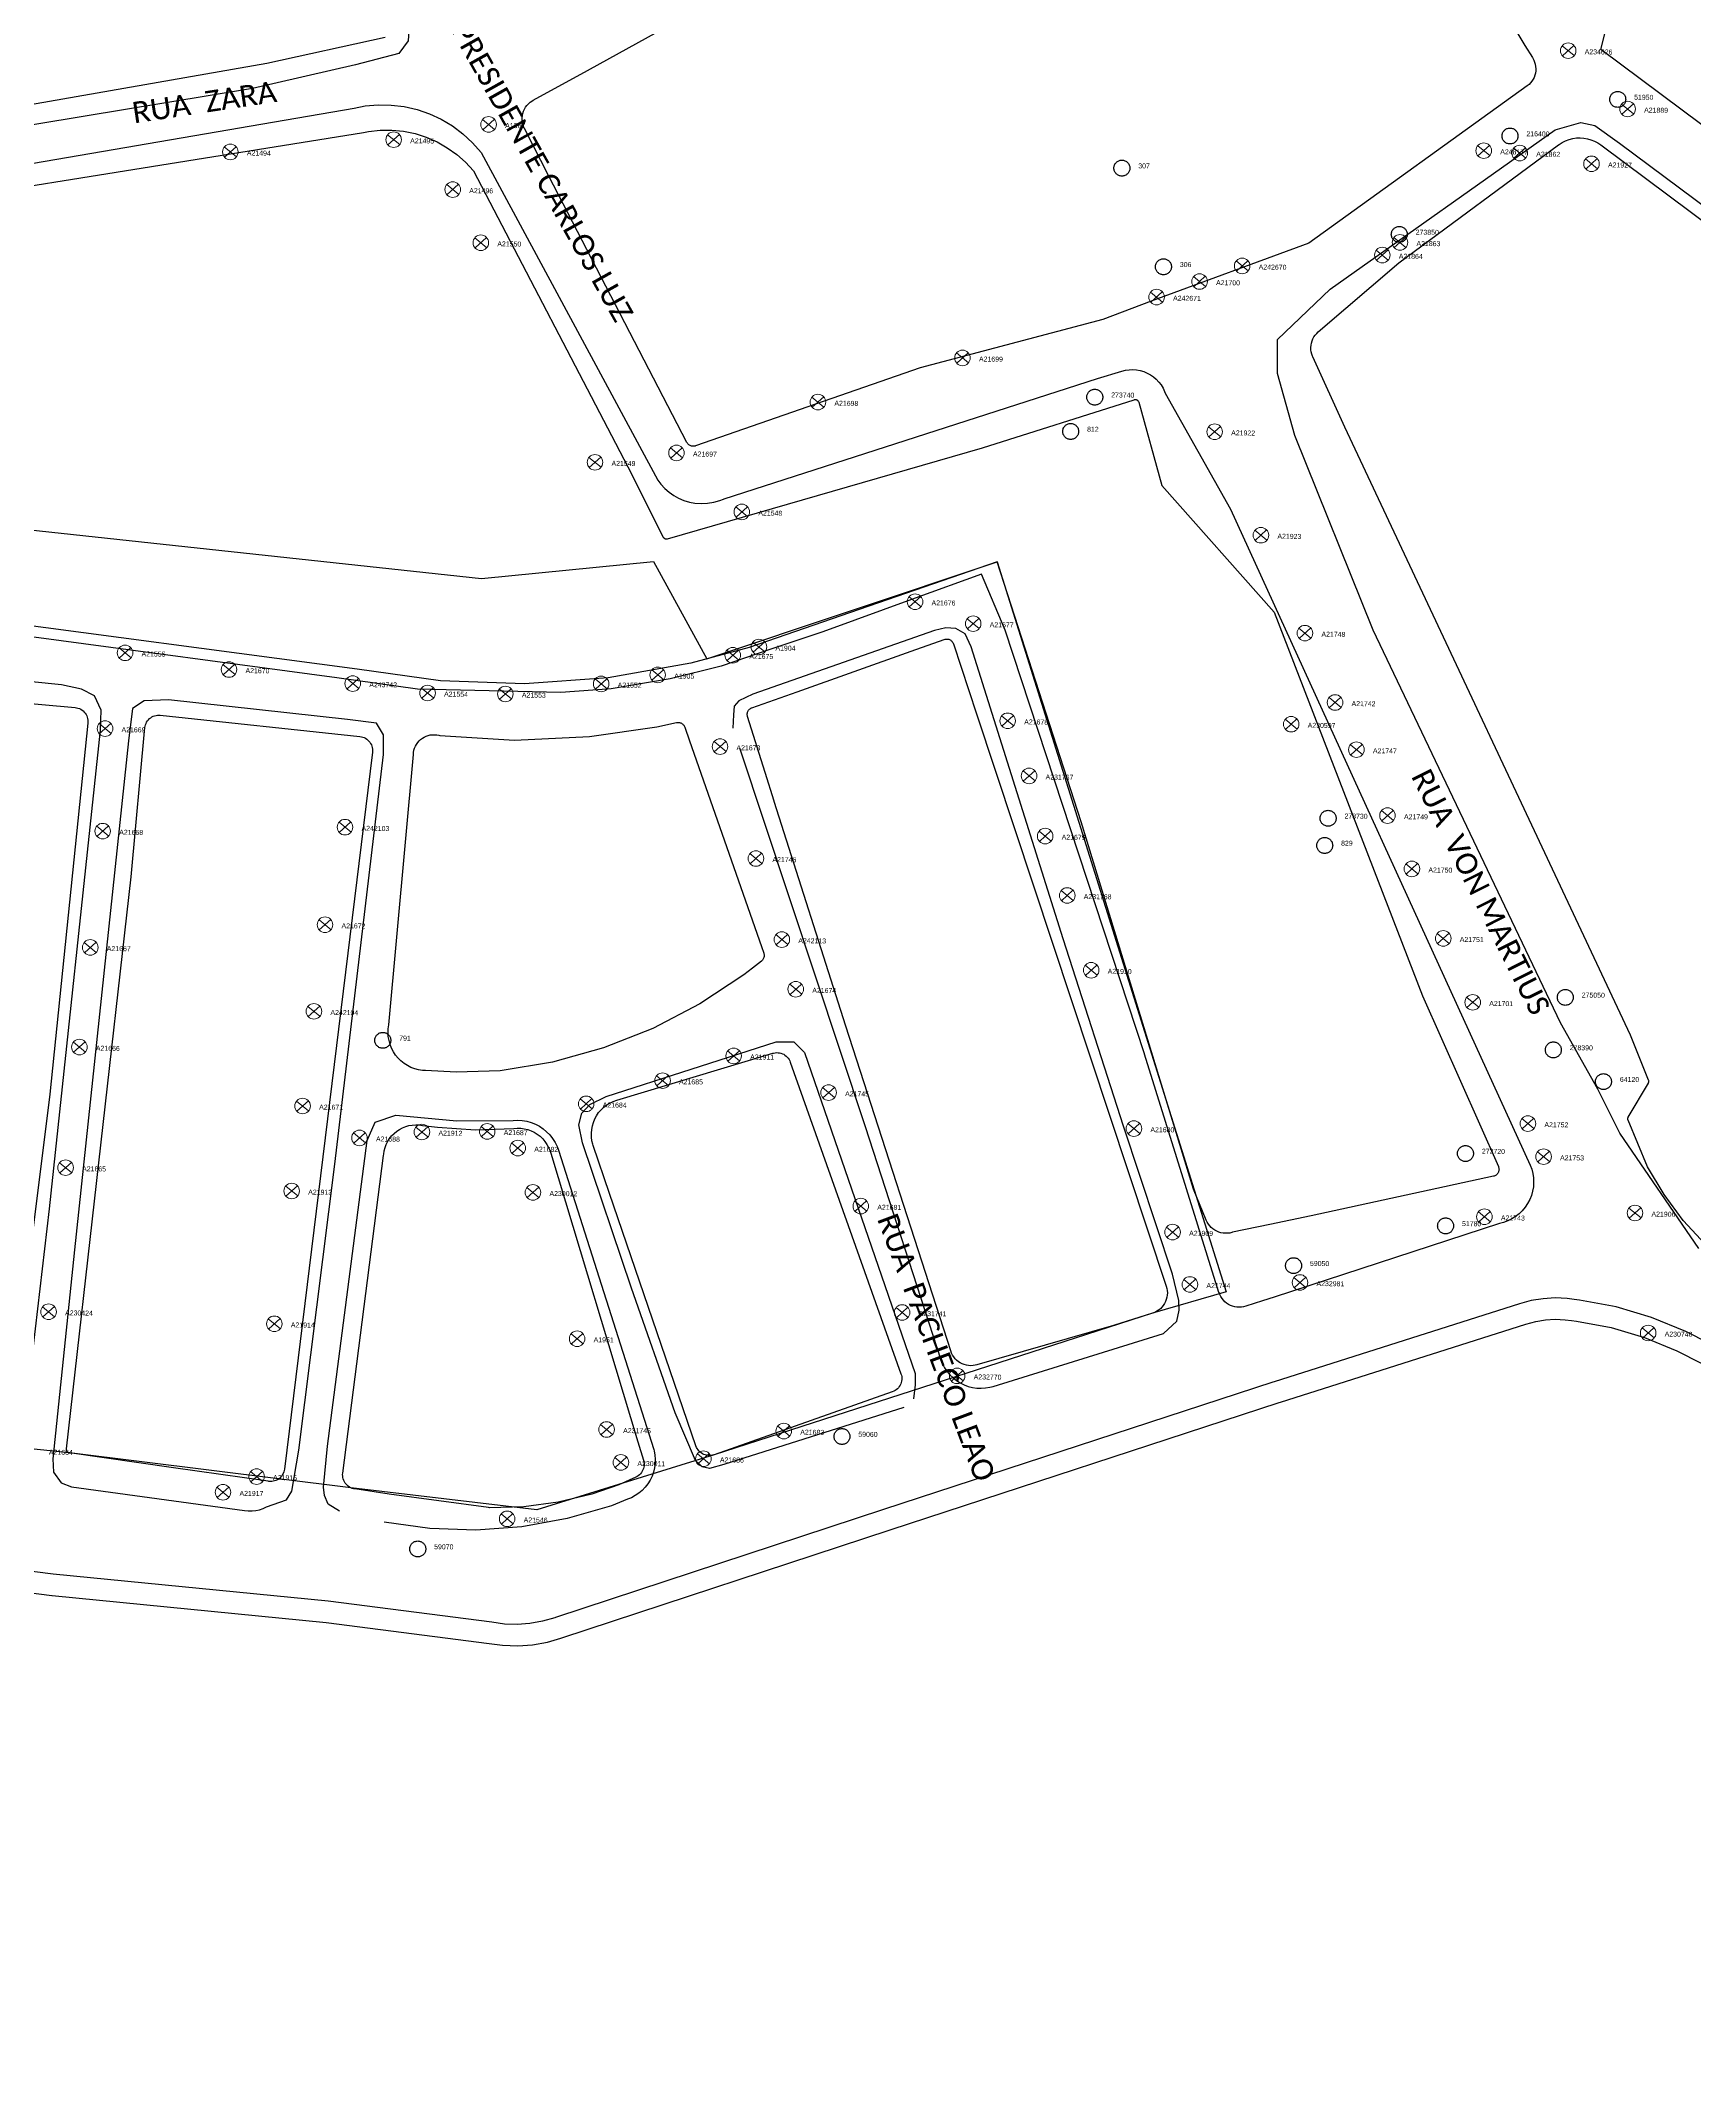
# Model space of a CAD drawing. Header units: millimetres. Extents: x 676447 to 689606, y 7455628 to 7463967.
# Drawn here: x 682080.2 to 682313.5, y 7459148.1 to 7459433.4 of the extents above; entities that cross this region are included whole.
import ezdxf

# ---------------------------------------------------------------- set-up
doc = ezdxf.new("R2010")
doc.units = ezdxf.units.MM
doc.header["$LTSCALE"] = 0.1
doc.header["$MEASUREMENT"] = 0
doc.linetypes.add('PHANTOM2', pattern=[1.25, 0.625, -0.125, 0.125, -0.125, 0.125, -0.125])
doc.layers.add('10.4-Postes', color=1, linetype='Continuous', lineweight=0)
for name, color, linetype in [('Caixas Subterrâneas', 5, 'Continuous'), ('LEGENDAS_INFRAESTRUTURAS', 7, 'Continuous'), ('MUB_AGLOMERADO', 7, 'Continuous'), ('MUB_MEIOFIO', 7, 'Continuous'), ('MUB_QUADRAS', 7, 'Continuous'), ('MUB_SEGMENTO', 7, 'Continuous'), ('NOS_DE_INFRAESTRUTURA', 7, 'Continuous')]:
    doc.layers.add(name, color=color, linetype=linetype)
doc.styles.add('Legend', font='calibri.ttf')
doc.styles.get("Standard").update_dxf_attribs({"font": 'arial.ttf'})

# ---------------------------------------------------------------- blocks, each defined once
blk = doc.blocks.new('MHMZ')
at = {"linetype": 'PHANTOM2'}
blk.add_circle((0, 0), 0.0000101, dxfattribs=at)
blk = doc.blocks.new('PTPT')
at = {"layer": '10.4-Postes', "color": 1, "linetype": 'PHANTOM2'}
for points in [[(-0.0000079, 0.0000104), (0.0000075, -0.000002)], [(0.000007, 0.0000109), (-0.0000074, -0.0000025)]]:
    blk.add_lwpolyline(points, dxfattribs=at)
at = {"layer": '10.4-Postes', "color": 1}
blk.add_circle((-0.0000002, 0.0000042), 0.00000987, dxfattribs=at)

msp = doc.modelspace()

# ---------------------------------------------------------------- linework, layer by layer
at = {"layer": 'MUB_AGLOMERADO', "linetype": 'Continuous'}
msp.add_lwpolyline([(682237.03, 7459253.9), (682175.21, 7459233.96), (682150.24, 7459226.21), (682123.99, 7459229.3), (682084.31, 7459234.22), (682047.94, 7459237.97), (682008.86, 7459243.31), (681984.68, 7459246.85), (681990.38, 7459308.43), (681967.32, 7459311.74), (681974.26, 7459381.9), (682047.81, 7459376.93), (682047.81, 7459367.72), (682142.42, 7459357.52), (682166.68, 7459359.93), (682174.21, 7459346.17), (682215.14, 7459359.86), (682247.41, 7459256.94), (682237.03, 7459253.9)], dxfattribs=at)
at = {"layer": 'MUB_MEIOFIO', "linetype": 'Continuous'}
for points in [[(682132.2, 7459435.33), (682132.1, 7459433.34), (682130.78, 7459431.55), (682124.63, 7459429.94), (682110.14, 7459426.61), (682062.06, 7459418.67), (682055.26, 7459418.82), (682052.08, 7459419.72), (682050.42, 7459421.84), (682049.32, 7459425.18), (682048.91, 7459427.33), (682038.51, 7459476.49)], [(682046.85, 7459410.52), (682124.47, 7459423.84), (682126.01, 7459424.14), (682127.85, 7459424.3), (682129.7, 7459424.27), (682131.53, 7459424.05), (682133.33, 7459423.64), (682135.08, 7459423.04), (682136.75, 7459422.26), (682138.34, 7459421.32), (682139.81, 7459420.21), (682141.17, 7459418.95), (682142.38, 7459417.56), (682167.27, 7459371.38), (682167.7, 7459370.81), (682168.25, 7459370.22), (682168.86, 7459369.69), (682169.52, 7459369.23), (682170.22, 7459368.84), (682170.96, 7459368.52), (682171.73, 7459368.28), (682172.52, 7459368.13), (682173.4, 7459368.09), (682174.29, 7459368.13), (682175.16, 7459368.27), (682176.01, 7459368.5), (682176.53, 7459368.69), (682176.63, 7459368.73), (682229.3, 7459385.71), (682232.71, 7459386.77), (682233.22, 7459386.89), (682233.74, 7459386.96), (682234.26, 7459386.97), (682234.78, 7459386.93), (682235.3, 7459386.84), (682235.8, 7459386.69), (682236.28, 7459386.49), (682236.74, 7459386.24), (682237.17, 7459385.94), (682237.57, 7459385.6), (682237.93, 7459385.22), (682238.25, 7459384.81), (682238.52, 7459384.36), (682238.75, 7459383.89), (682238.84, 7459383.65), (682248.04, 7459367.3), (682290.3, 7459274.81), (682290.52, 7459274.22), (682290.67, 7459273.61), (682290.76, 7459272.99), (682290.78, 7459272.36), (682290.74, 7459271.73), (682290.63, 7459271.11), (682290.46, 7459270.51), (682290.23, 7459269.93), (682289.93, 7459269.37), (682289.58, 7459268.85), (682289.18, 7459268.37), (682288.73, 7459267.93), (682288.24, 7459267.54), (682287.71, 7459267.21), (682287.14, 7459266.93), (682286.55, 7459266.72), (682285.99, 7459266.57), (682254.19, 7459256.17), (682252.57, 7459255.64), (682250.18, 7459254.89), (682249.88, 7459254.81), (682249.57, 7459254.76), (682249.25, 7459254.75), (682248.94, 7459254.77), (682248.63, 7459254.82), (682248.33, 7459254.9), (682248.03, 7459255.02), (682247.76, 7459255.16), (682247.49, 7459255.33), (682247.25, 7459255.53), (682247.03, 7459255.76), (682246.84, 7459256), (682246.67, 7459256.27), (682246.53, 7459256.55), (682246.42, 7459256.84), (682246.41, 7459256.85), (682235.93, 7459290.46), (682235.91, 7459290.5), (682216.24, 7459350.24), (682212.92, 7459358.12), (682203.58, 7459354.75), (682190.54, 7459349.98), (682183.22, 7459347.56), (682176.23, 7459345.14), (682169.03, 7459343.36), (682160.7, 7459341.96), (682153.62, 7459341.45), (682133.41, 7459341.9), (682122, 7459343.51), (682079.3, 7459349.26)], [(682314.09, 7459263.05), (682302.92, 7459279.3), (682299.82, 7459285.52), (682294.56, 7459294.84), (682268.14, 7459350.22), (682257.09, 7459377.69), (682254.68, 7459386.41), (682254.68, 7459391.22), (682262.09, 7459398.3), (682293.81, 7459420.77), (682297.43, 7459421.8), (682299.4, 7459421.39), (682302.91, 7459418.9), (682334.7, 7459395.2)], [(682178.78, 7459333.63), (682196.53, 7459280.24), (682207.21, 7459247.35), (682207.44, 7459246.77), (682207.73, 7459246.23), (682208.07, 7459245.71), (682208.47, 7459245.24), (682208.91, 7459244.8), (682209.4, 7459244.42), (682209.92, 7459244.09), (682210.48, 7459243.82), (682211.06, 7459243.6), (682211.66, 7459243.45), (682212.28, 7459243.36), (682212.89, 7459243.34), (682213.51, 7459243.38), (682214.12, 7459243.48), (682214.55, 7459243.6), (682238.6, 7459251.03), (682240.45, 7459252.8), (682240.82, 7459254.36), (682240.75, 7459255.7), (682239.85, 7459259.43), (682232.93, 7459280.3), (682224.43, 7459306.69), (682211.46, 7459347.86), (682210.62, 7459349.73), (682209.31, 7459350.48), (682207.91, 7459350.57), (682206.32, 7459350.19), (682180.67, 7459341.2), (682178.71, 7459340.27), (682178.05, 7459339.52), (682177.96, 7459338.3), (682177.86, 7459336.43)], [(682079.21, 7459248.9), (682081.5, 7459268.61), (682088.67, 7459336.11), (682088.77, 7459338.95), (682087.85, 7459340.98), (682086.03, 7459341.89), (682083.18, 7459342.5), (682064.1, 7459344.43)], [(682112.1, 7459226.6), (682114.93, 7459227.61), (682115.67, 7459228.82), (682116.65, 7459234.58), (682121.73, 7459274.94), (682128.59, 7459332.71), (682128.59, 7459335.46), (682127.63, 7459337.1), (682123.52, 7459337.65), (682098.27, 7459340.39), (682094.84, 7459340.26), (682093.19, 7459339.16), (682092.64, 7459334.63), (682085.03, 7459262.86), (682081.97, 7459233.37), (682082.08, 7459231.51), (682083.17, 7459229.98), (682084.61, 7459229.42), (682108.99, 7459226.08), (682109.52, 7459226.03), (682110.06, 7459226.03), (682110.59, 7459226.09), (682111.11, 7459226.21), (682111.62, 7459226.38), (682112.1, 7459226.6)], [(682132.82, 7459332.69), (682132.85, 7459332.99), (682132.9, 7459333.29), (682132.99, 7459333.58), (682133.11, 7459333.86), (682133.25, 7459334.12), (682133.42, 7459334.37), (682133.62, 7459334.6), (682133.84, 7459334.81), (682134.08, 7459334.99), (682134.34, 7459335.15), (682134.61, 7459335.28), (682134.9, 7459335.38), (682135.19, 7459335.45), (682135.49, 7459335.48), (682135.8, 7459335.49), (682136.1, 7459335.47), (682136.4, 7459335.41), (682136.54, 7459335.37), (682147.09, 7459334.74), (682157.64, 7459335.22), (682167.16, 7459336.62), (682169.92, 7459337.21), (682170.02, 7459337.22), (682170.13, 7459337.23), (682170.23, 7459337.22), (682170.34, 7459337.21), (682170.44, 7459337.18), (682170.53, 7459337.14), (682170.63, 7459337.1), (682170.72, 7459337.04), (682170.8, 7459336.97), (682170.87, 7459336.9), (682170.94, 7459336.82), (682170.99, 7459336.73), (682171.04, 7459336.64), (682171.07, 7459336.56), (682171.76, 7459334.6), (682181.88, 7459305.64), (682182.22, 7459304.68), (682182.24, 7459304.6), (682182.26, 7459304.5), (682182.27, 7459304.4), (682182.27, 7459304.29), (682182.26, 7459304.19), (682182.24, 7459304.08), (682182.2, 7459303.98), (682182.16, 7459303.89), (682182.11, 7459303.8), (682182.05, 7459303.71), (682181.98, 7459303.64), (682181.9, 7459303.57), (682180.64, 7459302.56), (682179.43, 7459301.65), (682173.2, 7459297.52), (682166.57, 7459294.06), (682159.62, 7459291.32), (682152.41, 7459289.32), (682145.04, 7459288.08), (682138.86, 7459287.88), (682134.51, 7459288.13), (682134.1, 7459288.16), (682133.54, 7459288.24), (682133, 7459288.39), (682132.47, 7459288.58), (682131.97, 7459288.84), (682131.5, 7459289.14), (682131.06, 7459289.49), (682130.66, 7459289.88), (682130.3, 7459290.32), (682129.99, 7459290.79), (682129.73, 7459291.29), (682129.52, 7459291.81), (682129.38, 7459292.35), (682129.28, 7459292.91), (682129.25, 7459293.47), (682129.28, 7459294.03), (682129.36, 7459294.59), (682132.82, 7459332.69)], [(682201.98, 7459240.64), (682176.58, 7459232.59), (682174.57, 7459232.04), (682173.55, 7459232.23), (682172.59, 7459233.14), (682169.73, 7459239.87), (682163.55, 7459257.45), (682156.66, 7459277.95), (682156.15, 7459280.49), (682156.56, 7459282.12), (682157.68, 7459283.34), (682160, 7459284.45), (682183.95, 7459292.17), (682186.45, 7459292.19), (682187.95, 7459290.69), (682203.58, 7459245.42), (682203.58, 7459243.8), (682203.35, 7459241.83)], [(682122.4, 7459226), (682120.78, 7459226.99), (682120.29, 7459228.19), (682120.15, 7459229.38), (682120.7, 7459235.17), (682126.28, 7459278.29), (682127.43, 7459280.87), (682130.36, 7459281.85), (682138.94, 7459281.05), (682146.88, 7459281.1), (682147.52, 7459281.13), (682148.16, 7459281.09), (682148.79, 7459280.98), (682149.41, 7459280.8), (682150.01, 7459280.57), (682150.58, 7459280.27), (682151.11, 7459279.91), (682151.6, 7459279.5), (682152.05, 7459279.05), (682152.45, 7459278.54), (682152.79, 7459278), (682153.08, 7459277.42), (682153.28, 7459276.89), (682166.73, 7459234.7), (682166.78, 7459234.52), (682166.88, 7459233.92), (682166.93, 7459233.31), (682166.91, 7459232.7), (682166.83, 7459232.09), (682166.68, 7459231.5), (682166.47, 7459230.92), (682166.21, 7459230.37), (682165.89, 7459229.85), (682165.51, 7459229.37), (682165.09, 7459228.93), (682164.62, 7459228.53), (682164.11, 7459228.19), (682163.58, 7459227.9), (682163.01, 7459227.67), (682160.74, 7459226.75), (682154.5, 7459224.95), (682148.11, 7459223.81), (682141.63, 7459223.34), (682135.14, 7459223.55), (682128.71, 7459224.44)], [(682510.42, 7459150.84), (682312.23, 7459251.33), (682307.41, 7459253.33), (682302.4, 7459254.81), (682297.27, 7459255.76), (682296.5, 7459255.85), (682295.52, 7459255.98), (682293.82, 7459256.06), (682292.12, 7459255.96), (682290.45, 7459255.69), (682288.81, 7459255.24), (682254.19, 7459244.23), (682254.02, 7459244.18), (682199.1, 7459226.24), (682152.85, 7459211), (682152.75, 7459210.97), (682151.02, 7459210.47), (682149.25, 7459210.15), (682147.46, 7459210.02), (682145.66, 7459210.08), (682143.88, 7459210.33), (682120.8, 7459213.29), (682120.78, 7459213.29), (682082.04, 7459217.11), (682082.02, 7459217.11), (682043.58, 7459222.02)]]:
    msp.add_lwpolyline(points, dxfattribs=at)
at = {"layer": 'MUB_QUADRAS', "linetype": 'Continuous'}
for points in [[(682128.85, 7459433.81), (682112.14, 7459430.11), (682061.27, 7459421.24), (682060.16, 7459421.18), (682059.04, 7459421.23), (682057.94, 7459421.4), (682056.87, 7459421.69), (682055.83, 7459422.08), (682054.83, 7459422.59), (682053.89, 7459423.19), (682053.03, 7459423.89), (682052.24, 7459424.67), (682051.53, 7459425.54), (682050.92, 7459426.47), (682050.41, 7459427.46), (682050.01, 7459428.5), (682049.72, 7459429.58), (682049.67, 7459429.8), (682039.98, 7459478.15)], [(682148.48, 7459420.96), (682148.36, 7459421.25), (682148.26, 7459421.55), (682148.19, 7459421.85), (682148.16, 7459422.17), (682148.16, 7459422.48), (682148.19, 7459422.79), (682148.25, 7459423.1), (682148.35, 7459423.4), (682148.48, 7459423.68), (682148.63, 7459423.96), (682148.82, 7459424.21), (682149.03, 7459424.45), (682149.26, 7459424.66), (682149.51, 7459424.84), (682149.71, 7459424.96), (682157.38, 7459429.16), (682244.51, 7459477.28)], [(682264.2, 7459475.16), (682289.53, 7459432.69), (682290.62, 7459430.96), (682290.66, 7459430.9), (682290.81, 7459430.62), (682290.92, 7459430.33), (682291.01, 7459430.03), (682291.06, 7459429.72), (682291.09, 7459429.4), (682291.07, 7459429.09), (682291.03, 7459428.78), (682290.95, 7459428.48), (682290.85, 7459428.18), (682290.71, 7459427.9), (682290.54, 7459427.63), (682290.35, 7459427.39), (682290.13, 7459427.16), (682289.89, 7459426.96), (682259.07, 7459404.81), (682236.87, 7459396.63), (682230.04, 7459394.05), (682204.27, 7459387.24), (682172.58, 7459376.2), (682172.55, 7459376.19), (682172.45, 7459376.17), (682172.34, 7459376.16), (682172.24, 7459376.15), (682172.13, 7459376.16), (682172.03, 7459376.19), (682171.93, 7459376.22), (682171.83, 7459376.26), (682171.74, 7459376.31), (682171.66, 7459376.37), (682171.58, 7459376.44), (682171.51, 7459376.52), (682171.45, 7459376.6), (682171.39, 7459376.69), (682151.93, 7459414.25), (682148.48, 7459420.96)], [(682669.62, 7459259.45), (682556.62, 7459312.73), (682453.47, 7459361.23), (682452.91, 7459361.5), (682437.12, 7459368.07), (682419.41, 7459373.31), (682360.23, 7459389.01), (682357.52, 7459389.96), (682355.96, 7459390.86), (682340.04, 7459402.45), (682300.28, 7459432.09), (682309.31, 7459468.01)], [(682037.21, 7459406.23), (682125.8, 7459420.42), (682126.49, 7459420.55), (682128.14, 7459420.73), (682129.79, 7459420.74), (682131.44, 7459420.58), (682133.06, 7459420.25), (682134.63, 7459419.75), (682136.15, 7459419.08), (682137.59, 7459418.26), (682138.93, 7459417.3), (682140.17, 7459416.2), (682141.28, 7459414.98), (682163.05, 7459373.28), (682168.04, 7459363.36), (682168.07, 7459363.32), (682168.1, 7459363.27), (682168.13, 7459363.23), (682168.17, 7459363.2), (682168.22, 7459363.17), (682168.26, 7459363.14), (682168.31, 7459363.12), (682168.36, 7459363.1), (682168.41, 7459363.09), (682168.46, 7459363.09), (682168.51, 7459363.09), (682168.57, 7459363.09), (682168.62, 7459363.1), (682168.63, 7459363.11), (682213.05, 7459375.96), (682234.47, 7459382.72), (682234.52, 7459382.74), (682234.57, 7459382.74), (682234.62, 7459382.75), (682234.67, 7459382.74), (682234.72, 7459382.74), (682234.78, 7459382.72), (682234.82, 7459382.7), (682234.87, 7459382.68), (682234.91, 7459382.65), (682234.95, 7459382.62), (682234.99, 7459382.58), (682235.02, 7459382.54), (682235.05, 7459382.49), (682235.08, 7459382.45), (682235.09, 7459382.4), (682235.1, 7459382.38), (682238.36, 7459370.63), (682254.18, 7459352.75), (682275.1, 7459298.68), (682285.81, 7459274.61), (682285.85, 7459274.52), (682285.87, 7459274.42), (682285.89, 7459274.32), (682285.9, 7459274.21), (682285.89, 7459274.11), (682285.88, 7459274), (682285.85, 7459273.9), (682285.81, 7459273.8), (682285.77, 7459273.71), (682285.71, 7459273.62), (682285.64, 7459273.54), (682285.57, 7459273.47), (682285.49, 7459273.4), (682285.4, 7459273.34), (682285.31, 7459273.29), (682285.21, 7459273.26), (682285.11, 7459273.23), (682259.43, 7459267.63), (682253.57, 7459266.42), (682248.34, 7459265.32), (682248.24, 7459265.29), (682247.93, 7459265.22), (682247.62, 7459265.18), (682247.31, 7459265.18), (682246.99, 7459265.2), (682246.68, 7459265.26), (682246.38, 7459265.35), (682246.09, 7459265.47), (682245.82, 7459265.62), (682245.56, 7459265.8), (682245.32, 7459266.01), (682245.11, 7459266.24), (682244.92, 7459266.49), (682244.76, 7459266.75), (682244.62, 7459267.04), (682242.84, 7459271.39), (682226.99, 7459323.19), (682215.14, 7459359.86)], [(682259.64, 7459388.77), (682259.6, 7459388.86), (682259.5, 7459389.15), (682259.43, 7459389.46), (682259.38, 7459389.77), (682259.38, 7459390.08), (682259.4, 7459390.4), (682259.46, 7459390.71), (682259.55, 7459391.01), (682259.66, 7459391.3), (682259.81, 7459391.57), (682259.99, 7459391.83), (682260.2, 7459392.07), (682260.42, 7459392.29), (682271.77, 7459402.01), (682294.3, 7459418.67), (682294.38, 7459418.73), (682294.82, 7459419.01), (682295.29, 7459419.24), (682295.78, 7459419.43), (682296.29, 7459419.56), (682296.81, 7459419.63), (682297.33, 7459419.65), (682297.85, 7459419.62), (682298.37, 7459419.53), (682298.87, 7459419.39), (682299.36, 7459419.2), (682299.82, 7459418.95), (682300.26, 7459418.66), (682319.36, 7459404.43)], [(682314.98, 7459263.67), (682311.89, 7459267.01), (682309.17, 7459270.65), (682306.85, 7459274.56), (682304.1, 7459281.13), (682304.08, 7459281.17), (682304.07, 7459281.22), (682304.06, 7459281.28), (682304.06, 7459281.33), (682304.06, 7459281.38), (682304.07, 7459281.43), (682304.08, 7459281.48), (682304.1, 7459281.53), (682304.13, 7459281.58), (682306.96, 7459286.35), (682306.98, 7459286.38), (682307, 7459286.43), (682307.02, 7459286.48), (682307.03, 7459286.53), (682307.03, 7459286.59), (682307.03, 7459286.64), (682307.03, 7459286.69), (682307.01, 7459286.74), (682307, 7459286.79), (682304.43, 7459293.13), (682264.16, 7459378.84), (682259.64, 7459388.77)], [(682215.14, 7459359.86), (682180.15, 7459347.78), (682171.96, 7459345.56), (682160.29, 7459343.49), (682148.47, 7459342.66), (682136.63, 7459343.07), (682124.89, 7459344.71), (682069.59, 7459352.05)], [(682179.94, 7459338.04), (682179.91, 7459338.14), (682179.9, 7459338.25), (682179.89, 7459338.35), (682179.9, 7459338.45), (682179.92, 7459338.56), (682179.94, 7459338.66), (682179.98, 7459338.76), (682180.03, 7459338.85), (682180.09, 7459338.94), (682180.16, 7459339.02), (682180.23, 7459339.09), (682180.31, 7459339.15), (682180.4, 7459339.21), (682180.5, 7459339.26), (682180.56, 7459339.28), (682186.95, 7459341.55), (682203.03, 7459347.27), (682207.68, 7459348.92), (682207.78, 7459348.95), (682207.88, 7459348.97), (682207.99, 7459348.98), (682208.09, 7459348.97), (682208.19, 7459348.96), (682208.3, 7459348.94), (682208.39, 7459348.9), (682208.49, 7459348.86), (682208.58, 7459348.8), (682208.66, 7459348.74), (682208.74, 7459348.67), (682208.81, 7459348.59), (682208.86, 7459348.5), (682208.91, 7459348.41), (682208.95, 7459348.31), (682208.96, 7459348.29), (682212.23, 7459338.44), (682238.97, 7459257.71), (682239.06, 7459257.41), (682239.11, 7459257.1), (682239.13, 7459256.78), (682239.11, 7459256.47), (682239.06, 7459256.16), (682238.98, 7459255.85), (682238.87, 7459255.56), (682238.73, 7459255.28), (682238.56, 7459255.02), (682238.37, 7459254.77), (682238.15, 7459254.55), (682237.9, 7459254.35), (682237.64, 7459254.18), (682237.36, 7459254.03), (682237.07, 7459253.92), (682237.03, 7459253.9), (682231.56, 7459252.18), (682212.26, 7459246.62), (682212.05, 7459246.57), (682211.74, 7459246.52), (682211.43, 7459246.51), (682211.11, 7459246.52), (682210.8, 7459246.57), (682210.5, 7459246.66), (682210.21, 7459246.77), (682209.93, 7459246.91), (682209.66, 7459247.08), (682209.42, 7459247.28), (682209.2, 7459247.5), (682209, 7459247.75), (682208.83, 7459248.01), (682208.69, 7459248.29), (682208.58, 7459248.59), (682193.81, 7459294.39), (682183.67, 7459326.09), (682183.67, 7459326.11), (682182.4, 7459330.18), (682179.94, 7459338.04)], [(682058.94, 7459341.67), (682085.11, 7459339.31), (682085.32, 7459339.28), (682085.52, 7459339.23), (682085.72, 7459339.16), (682085.91, 7459339.07), (682086.09, 7459338.96), (682086.25, 7459338.83), (682086.4, 7459338.68), (682086.53, 7459338.52), (682086.65, 7459338.35), (682086.75, 7459338.16), (682086.83, 7459337.97), (682086.88, 7459337.76), (682086.92, 7459337.56), (682086.93, 7459337.35), (682086.93, 7459337.14), (682086.92, 7459337.12), (682081.55, 7459284.82), (682081.55, 7459284.78), (682075.52, 7459236.62)], [(682083.88, 7459234.67), (682083.88, 7459234.72), (682083.88, 7459234.77), (682093.02, 7459315.43), (682094.94, 7459336.48), (682094.97, 7459336.69), (682095.03, 7459336.89), (682095.11, 7459337.08), (682095.2, 7459337.27), (682095.32, 7459337.44), (682095.45, 7459337.6), (682095.6, 7459337.75), (682095.77, 7459337.88), (682095.95, 7459337.99), (682096.13, 7459338.08), (682096.33, 7459338.15), (682096.53, 7459338.2), (682096.74, 7459338.23), (682096.95, 7459338.24), (682097.13, 7459338.23), (682125.27, 7459335.24), (682125.48, 7459335.21), (682125.68, 7459335.16), (682125.87, 7459335.08), (682126.06, 7459334.99), (682126.23, 7459334.87), (682126.4, 7459334.74), (682126.55, 7459334.59), (682126.68, 7459334.43), (682126.79, 7459334.25), (682126.89, 7459334.07), (682126.96, 7459333.87), (682127.01, 7459333.67), (682127.05, 7459333.46), (682127.06, 7459333.25), (682127.05, 7459333.04), (682127.04, 7459333.01), (682114.64, 7459231.94), (682114.61, 7459231.73), (682114.55, 7459231.53), (682114.47, 7459231.33), (682114.37, 7459231.15), (682114.26, 7459230.98), (682114.12, 7459230.82), (682113.97, 7459230.67), (682113.81, 7459230.54), (682113.63, 7459230.43), (682113.44, 7459230.34), (682113.24, 7459230.27), (682113.04, 7459230.22), (682112.83, 7459230.19), (682112.62, 7459230.18), (682112.41, 7459230.19), (682112.34, 7459230.21), (682098.97, 7459232.12), (682084.31, 7459234.22), (682084.27, 7459234.23), (682084.22, 7459234.24), (682084.17, 7459234.26), (682084.13, 7459234.29), (682084.08, 7459234.31), (682084.04, 7459234.35), (682084.01, 7459234.38), (682083.97, 7459234.43), (682083.95, 7459234.47), (682083.92, 7459234.52), (682083.9, 7459234.57), (682083.89, 7459234.62), (682083.88, 7459234.67)], [(682158.18, 7459277.57), (682158.13, 7459277.73), (682158, 7459278.24), (682157.93, 7459278.76), (682157.92, 7459279.28), (682157.96, 7459279.8), (682158.05, 7459280.32), (682158.2, 7459280.82), (682158.4, 7459281.3), (682158.64, 7459281.76), (682158.94, 7459282.2), (682159.28, 7459282.6), (682159.65, 7459282.96), (682160.07, 7459283.28), (682160.51, 7459283.55), (682160.99, 7459283.78), (682161.48, 7459283.96), (682183.5, 7459290.57), (682183.6, 7459290.6), (682183.81, 7459290.64), (682184.02, 7459290.66), (682184.23, 7459290.65), (682184.44, 7459290.62), (682184.64, 7459290.58), (682184.84, 7459290.51), (682185.03, 7459290.42), (682185.2, 7459290.31), (682185.37, 7459290.18), (682185.52, 7459290.04), (682185.66, 7459289.88), (682185.78, 7459289.7), (682185.88, 7459289.52), (682185.96, 7459289.33), (682201.57, 7459245.38), (682201.57, 7459245.37), (682201.63, 7459245.17), (682201.67, 7459244.97), (682201.68, 7459244.76), (682201.68, 7459244.55), (682201.65, 7459244.34), (682201.6, 7459244.14), (682201.53, 7459243.94), (682201.44, 7459243.75), (682201.33, 7459243.57), (682201.2, 7459243.41), (682201.06, 7459243.26), (682200.9, 7459243.12), (682200.73, 7459243), (682200.54, 7459242.9), (682200.35, 7459242.82), (682175.21, 7459233.96), (682175.2, 7459233.96), (682174.99, 7459233.9), (682174.79, 7459233.86), (682174.58, 7459233.85), (682174.37, 7459233.85), (682174.16, 7459233.88), (682173.96, 7459233.94), (682173.76, 7459234.01), (682173.58, 7459234.1), (682173.4, 7459234.21), (682173.23, 7459234.34), (682173.08, 7459234.49), (682172.95, 7459234.65), (682172.83, 7459234.82), (682172.73, 7459235), (682172.66, 7459235.2), (682160.46, 7459270.79), (682158.18, 7459277.57)], [(682122.84, 7459231.16), (682122.86, 7459231.36), (682128.62, 7459276.14), (682128.63, 7459276.33), (682128.7, 7459276.8), (682128.82, 7459277.27), (682128.99, 7459277.72), (682129.2, 7459278.15), (682129.46, 7459278.55), (682129.75, 7459278.93), (682130.09, 7459279.27), (682130.46, 7459279.57), (682130.86, 7459279.84), (682131.28, 7459280.06), (682131.73, 7459280.24), (682132.19, 7459280.37), (682132.66, 7459280.45), (682133.14, 7459280.48), (682133.62, 7459280.46), (682134.09, 7459280.39), (682136.23, 7459280.15), (682141.59, 7459279.78), (682146.96, 7459279.97), (682147.46, 7459280.01), (682147.96, 7459280), (682148.45, 7459279.93), (682148.94, 7459279.81), (682149.41, 7459279.64), (682149.86, 7459279.43), (682150.29, 7459279.17), (682150.68, 7459278.86), (682151.05, 7459278.52), (682151.37, 7459278.14), (682151.65, 7459277.72), (682151.89, 7459277.28), (682152.08, 7459276.82), (682152.19, 7459276.49), (682164.48, 7459235.77), (682165.26, 7459233.19), (682165.3, 7459233.04), (682165.33, 7459232.83), (682165.35, 7459232.62), (682165.34, 7459232.41), (682165.3, 7459232.2), (682165.25, 7459232), (682165.18, 7459231.81), (682165.08, 7459231.62), (682164.97, 7459231.44), (682164.84, 7459231.28), (682164.69, 7459231.13), (682164.53, 7459231), (682164.35, 7459230.88), (682164.17, 7459230.79), (682161.79, 7459229.72), (682157.96, 7459228.4), (682153.23, 7459227.26), (682148.41, 7459226.62), (682143.55, 7459226.49), (682143.39, 7459226.5), (682129.39, 7459228.41), (682124.55, 7459229.13), (682124.38, 7459229.16), (682124.18, 7459229.22), (682123.99, 7459229.3), (682123.8, 7459229.4), (682123.63, 7459229.52), (682123.47, 7459229.65), (682123.33, 7459229.81), (682123.2, 7459229.97), (682123.09, 7459230.15), (682123, 7459230.34), (682122.93, 7459230.54), (682122.88, 7459230.74), (682122.85, 7459230.95), (682122.84, 7459231.16)], [(682043.2, 7459219.04), (682081.83, 7459214.11), (682081.89, 7459214.11), (682120.53, 7459210.3), (682143.48, 7459207.36), (682145.4, 7459207.09), (682147.52, 7459207.02), (682149.63, 7459207.17), (682151.71, 7459207.55), (682153.6, 7459208.09), (682153.75, 7459208.14), (682200.04, 7459223.39), (682254.91, 7459241.31), (682255.07, 7459241.36), (682289.66, 7459252.36), (682291.09, 7459252.75), (682292.45, 7459252.97), (682293.84, 7459253.06), (682295.25, 7459252.99), (682296.13, 7459252.87), (682296.82, 7459252.79), (682301.7, 7459251.89), (682306.41, 7459250.5), (682310.97, 7459248.6), (682509.17, 7459148.11)]]:
    msp.add_lwpolyline(points, dxfattribs=at)

# ---------------------------------------------------------------- block references
at = {"layer": 'Caixas Subterrâneas', "color": 40}
for p, xscale, yscale, zscale, rotation in [((682302.64, 7459425.07), 111319.4907932736, 111319.4907932736, 111319.4907932736, 359.3060583110636), ((682287.45, 7459419.91), 111319.4907932736, 111319.4907932736, 111319.4907932736, 359.3061145327876), ((682232.72, 7459415.38), 111319.4907932736, 111319.4907932736, 111319.4907932736, 359.3063213525065), ((682271.84, 7459406.04), 111319.4907932736, 111319.4907932736, 111319.4907932736, 359.3061697076858), ((682238.58, 7459401.47), 111319.4907932736, 111319.4907932736, 111319.4907932736, 359.3062948201272), ((682228.9, 7459383.08), 111319.4907932735, 111319.4907932735, 111319.4907932735, 359.3063260513587), ((682225.5, 7459378.25), 111319.4907932736, 111319.4907932736, 111319.4907932736, 359.3063375335876), ((682261.8, 7459323.7), 111319.4907932736, 111319.4907932736, 111319.4907932736, 359.3061828473312), ((682261.32, 7459319.87), 111319.4907932736, 111319.4907932736, 111319.4907932736, 359.3061835008737), ((682295.25, 7459298.45), 111319.4907932735, 111319.4907932735, 111319.4907932735, 359.3060479294522), ((682128.5, 7459292.39), 111319.4907932736, 111319.4907932736, 111319.4907932736, 359.3066804356284), ((682293.56, 7459291.04), 111319.4907932736, 111319.4907932736, 111319.4907932736, 359.3060520707009), ((682300.63, 7459286.57), 111319.4907932736, 111319.4907932736, 111319.4907932736, 359.3060238403903), ((682281.17, 7459276.43), 111319.4907932736, 111319.4907932736, 111319.4907932736, 359.3060947900956), ((682278.37, 7459266.23), 111319.4907932736, 111319.4907932736, 111319.4907932736, 359.3061023155669), ((682256.93, 7459260.62), 111319.4907932736, 111319.4907932736, 111319.4907932736, 359.3061821798461), ((682193.25, 7459236.53), 111319.4907932736, 111319.4907932736, 111319.4907932736, 359.3064171482043), ((682133.43, 7459220.67), 111319.4907932735, 111319.4907932735, 111319.4907932735, 359.3066399027508)]:
    msp.add_blockref('MHMZ', p, dxfattribs=dict(at, xscale=xscale, yscale=yscale, zscale=zscale, rotation=rotation))
at = {"layer": 'NOS_DE_INFRAESTRUTURA', "color": 1}
for p, xscale, yscale, zscale, rotation in [((682295.67, 7459431.47), 111319.4907932736, 111319.4907932736, 111319.4907932736, 359.3060867771221), ((682143.44, 7459421.07), 111319.4907932736, 111319.4907932736, 111319.4907932736, 359.3066627179979), ((682304.05, 7459423.25), 111319.4907932735, 111319.4907932735, 111319.4907932735, 359.3060523798954), ((682130.05, 7459418.92), 111319.4907932736, 111319.4907932736, 111319.4907932736, 359.3067129888938), ((682107.02, 7459417.2), 111319.4907932736, 111319.4907932736, 111319.4907932736, 359.3068000969859), ((682283.76, 7459417.37), 111319.4907932736, 111319.4907932736, 111319.4907932736, 359.3061277800491), ((682288.84, 7459417.03), 111319.4907932735, 111319.4907932735, 111319.4907932735, 359.3061083827621), ((682298.96, 7459415.52), 111319.4907932736, 111319.4907932736, 111319.4907932736, 359.3060694011918), ((682138.38, 7459411.89), 111319.4907932736, 111319.4907932736, 111319.4907932736, 359.3066791804928), ((682142.34, 7459404.39), 111319.4907932736, 111319.4907932736, 111319.4907932736, 359.3066618174562), ((682271.95, 7459404.44), 111319.4907932736, 111319.4907932736, 111319.4907932736, 359.3061687819981), ((682249.7, 7459401.12), 111319.4907932736, 111319.4907932736, 111319.4907932736, 359.3062524060636), ((682269.46, 7459402.65), 111319.4907932735, 111319.4907932735, 111319.4907932735, 359.3061777069857), ((682243.69, 7459398.92), 111319.4907932736, 111319.4907932736, 111319.4907932736, 359.3062746054629), ((682237.63, 7459396.73), 111319.4907932736, 111319.4907932736, 111319.4907932736, 359.3062970125603), ((682210.26, 7459388.15), 111319.4907932735, 111319.4907932735, 111319.4907932735, 359.3063985178449), ((682189.88, 7459381.92), 111319.4907932735, 111319.4907932735, 111319.4907932735, 359.3064741663475), ((682245.82, 7459377.74), 111319.4907932736, 111319.4907932736, 111319.4907932736, 359.3062600681372), ((682158.44, 7459373.43), 111319.4907932736, 111319.4907932736, 111319.4907932736, 359.3065911686333), ((682169.93, 7459374.75), 111319.4907932735, 111319.4907932735, 111319.4907932735, 359.3065478704091), ((682179.14, 7459366.43), 111319.4907932736, 111319.4907932736, 111319.4907932736, 359.3065102971583), ((682252.34, 7459363.15), 111319.4907932736, 111319.4907932736, 111319.4907932736, 359.306230830137), ((682203.57, 7459353.77), 111319.4907932735, 111319.4907932735, 111319.4907932735, 359.306413513344), ((682211.77, 7459350.68), 111319.4907932736, 111319.4907932736, 111319.4907932736, 359.3063813867092), ((682258.55, 7459349.34), 111319.4907932736, 111319.4907932736, 111319.4907932736, 359.3062030055044), ((682092.17, 7459346.56), 111319.4907932735, 111319.4907932735, 111319.4907932735, 359.3068351086609), ((682181.56, 7459347.39), 111319.4907932736, 111319.4907932736, 111319.4907932736, 359.3064952924434), ((682106.83, 7459344.21), 111319.4907932735, 111319.4907932735, 111319.4907932735, 359.306778630107), ((682167.28, 7459343.45), 111319.4907932736, 111319.4907932736, 111319.4907932736, 359.3065484123854), ((682177.87, 7459346.22), 111319.4907932736, 111319.4907932736, 111319.4907932736, 359.3065089867914), ((682124.28, 7459342.23), 111319.4907932735, 111319.4907932735, 111319.4907932735, 359.3067116298054), ((682134.83, 7459340.9), 111319.4907932736, 111319.4907932736, 111319.4907932736, 359.3066711033142), ((682145.8, 7459340.76), 111319.4907932736, 111319.4907932736, 111319.4907932736, 359.3066293277191), ((682159.31, 7459342.18), 111319.4907932736, 111319.4907932736, 111319.4907932736, 359.3065783544103), ((682262.8, 7459339.56), 111319.4907932736, 111319.4907932736, 111319.4907932736, 359.306183859676), ((682089.35, 7459335.88), 111319.4907932736, 111319.4907932736, 111319.4907932736, 359.3068425984519), ((682216.63, 7459336.98), 111319.4907932736, 111319.4907932736, 111319.4907932736, 359.306358723208), ((682256.61, 7459336.5), 111319.4907932735, 111319.4907932735, 111319.4907932735, 359.3062064960889), ((682176.07, 7459333.34), 111319.4907932735, 111319.4907932735, 111319.4907932735, 359.3065119332688), ((682265.81, 7459332.91), 111319.4907932736, 111319.4907932736, 111319.4907932736, 359.3061704036013), ((682219.65, 7459329.21), 111319.4907932736, 111319.4907932736, 111319.4907932736, 359.3063448728817), ((682270.19, 7459323.61), 111319.4907932736, 111319.4907932736, 111319.4907932736, 359.30615090075), ((682089.02, 7459321.42), 111319.4907932736, 111319.4907932736, 111319.4907932736, 359.3068394700502), ((682123.19, 7459321.98), 111319.4907932736, 111319.4907932736, 111319.4907932736, 359.3067096450398), ((682221.92, 7459320.72), 111319.4907932735, 111319.4907932735, 111319.4907932735, 359.306333661077), ((682181.13, 7459317.56), 111319.4907932736, 111319.4907932736, 111319.4907932736, 359.3064878607246), ((682273.63, 7459316.1), 111319.4907932735, 111319.4907932735, 111319.4907932735, 359.3061355300052), ((682225.03, 7459312.35), 111319.4907932736, 111319.4907932736, 111319.4907932736, 359.3063192785629), ((682120.37, 7459308.22), 111319.4907932736, 111319.4907932736, 111319.4907932736, 359.3067161889551), ((682087.27, 7459305.02), 111319.4907932736, 111319.4907932736, 111319.4907932736, 359.306841146876), ((682184.79, 7459306.13), 111319.4907932736, 111319.4907932736, 111319.4907932736, 359.3064704894437), ((682278.06, 7459306.3), 111319.4907932736, 111319.4907932736, 111319.4907932736, 359.3061156914658), ((682228.41, 7459301.81), 111319.4907932736, 111319.4907932736, 111319.4907932736, 359.3063031984086), ((682186.75, 7459299.13), 111319.4907932736, 111319.4907932736, 111319.4907932736, 359.3064608922157), ((682118.81, 7459296.01), 111319.4907932736, 111319.4907932736, 111319.4907932736, 359.3067183874024), ((682282.21, 7459297.28), 111319.4907932736, 111319.4907932736, 111319.4907932736, 359.3060971790554), ((682085.73, 7459290.97), 111319.4907932736, 111319.4907932736, 111319.4907932736, 359.3068427236127), ((682177.99, 7459289.73), 111319.4907932736, 111319.4907932736, 111319.4907932736, 359.3064913639524), ((682167.97, 7459286.24), 111319.4907932735, 111319.4907932735, 111319.4907932735, 359.3065284327201), ((682191.38, 7459284.55), 111319.4907932736, 111319.4907932736, 111319.4907932736, 359.3064388458982), ((682117.21, 7459282.66), 111319.4907932736, 111319.4907932736, 111319.4907932736, 359.3067204233511), ((682157.2, 7459282.97), 111319.4907932736, 111319.4907932736, 111319.4907932736, 359.3065683860231), ((682125.23, 7459278.16), 111319.4907932736, 111319.4907932736, 111319.4907932736, 359.3066885436859), ((682134.04, 7459279), 111319.4907932736, 111319.4907932736, 111319.4907932736, 359.3066552970491), ((682143.24, 7459279.08), 111319.4907932736, 111319.4907932736, 111319.4907932736, 359.306620328155), ((682234.43, 7459279.48), 111319.4907932735, 111319.4907932735, 111319.4907932735, 359.3062735383899), ((682289.99, 7459280.18), 111319.4907932736, 111319.4907932736, 111319.4907932736, 359.306062355771), ((682147.55, 7459276.73), 111319.4907932736, 111319.4907932736, 111319.4907932736, 359.3066032118028), ((682292.2, 7459275.52), 111319.4907932736, 111319.4907932736, 111319.4907932736, 359.306052538707), ((682083.79, 7459273.97), 111319.4907932735, 111319.4907932735, 111319.4907932735, 359.3068449371709), ((682115.67, 7459270.68), 111319.4907932736, 111319.4907932736, 111319.4907932736, 359.3067226521725), ((682149.69, 7459270.48), 111319.4907932736, 111319.4907932736, 111319.4907932736, 359.3065931662922), ((682195.92, 7459268.55), 111319.4907932736, 111319.4907932736, 111319.4907932736, 359.3064167177971), ((682283.86, 7459267.05), 111319.4907932735, 111319.4907932735, 111319.4907932735, 359.3060816912588), ((682305.09, 7459267.58), 111319.4907932736, 111319.4907932736, 111319.4907932736, 359.3060010935226), ((682239.89, 7459264.88), 111319.4907932736, 111319.4907932736, 111319.4907932736, 359.3062482970603), ((682242.33, 7459257.5), 111319.4907932736, 111319.4907932736, 111319.4907932736, 359.3062367963974), ((682257.85, 7459257.78), 111319.4907932736, 111319.4907932736, 111319.4907932736, 359.3061778333399), ((682081.39, 7459253.65), 111319.4907932736, 111319.4907932736, 111319.4907932736, 359.3068478956737), ((682201.75, 7459253.55), 111319.4907932735, 111319.4907932735, 111319.4907932735, 359.3063899603442), ((682113.22, 7459251.95), 111319.4907932736, 111319.4907932736, 111319.4907932736, 359.3067262842952), ((682155.92, 7459249.85), 111319.4907932736, 111319.4907932736, 111319.4907932736, 359.3065631785954), ((682306.95, 7459250.66), 111319.4907932735, 111319.4907932735, 111319.4907932735, 359.3059888751885), ((682209.51, 7459244.61), 111319.4907932736, 111319.4907932736, 111319.4907932736, 359.3063577411824), ((682160.08, 7459237.05), 111319.4907932736, 111319.4907932736, 111319.4907932736, 359.3065434748071), ((682185.06, 7459236.83), 111319.4907932735, 111319.4907932735, 111319.4907932735, 359.3064483765522), ((682162.09, 7459232.41), 111319.4907932735, 111319.4907932735, 111319.4907932735, 359.3065344205252), ((682173.73, 7459232.92), 111319.4907932736, 111319.4907932736, 111319.4907932736, 359.3064902773177), ((682110.72, 7459230.41), 111319.4907932736, 111319.4907932736, 111319.4907932736, 359.306729262689), ((682105.98, 7459228.2), 111319.4907932736, 111319.4907932736, 111319.4907932736, 359.3067466045155), ((682146.05, 7459224.45), 111319.4907932736, 111319.4907932736, 111319.4907932736, 359.3065930423024)]:
    msp.add_blockref('PTPT', p, dxfattribs=dict(at, xscale=xscale, yscale=yscale, zscale=zscale, rotation=rotation))

# ---------------------------------------------------------------- texts
at = {"layer": 'LEGENDAS_INFRAESTRUTURAS', "color": 1}
for s, rotation, p in [('A234626', 359.3061, (682297.98, 7459431.44)), ('A21889', 359.306, (682306.36, 7459423.22)), ('A21495', 359.3067, (682132.36, 7459418.89)), ('A1367', 359.3067, (682145.75, 7459421.04)), ('A21494', 359.3068, (682109.33, 7459417.17)), ('A248177', 359.3061, (682286.07, 7459417.34)), ('A21862', 359.3061, (682291.15, 7459417.01)), ('A21927', 359.3061, (682301.27, 7459415.49)), ('A21496', 359.3067, (682140.69, 7459411.86)), ('A21550', 359.3067, (682144.65, 7459404.36)), ('A21863', 359.3062, (682274.26, 7459404.41)), ('A21864', 359.3062, (682271.77, 7459402.62)), ('A21700', 359.3063, (682246, 7459398.89)), ('A242670', 359.3062, (682252.01, 7459401.09)), ('A242671', 359.3063, (682239.94, 7459396.7)), ('A21699', 359.3064, (682212.57, 7459388.12)), ('A21698', 359.3065, (682192.18, 7459381.89)), ('A21922', 359.3063, (682248.13, 7459377.71)), ('A21549', 359.3066, (682160.75, 7459373.41)), ('A21697', 359.3065, (682172.24, 7459374.73)), ('A21548', 359.3065, (682181.45, 7459366.4)), ('A21923', 359.3062, (682254.65, 7459363.13)), ('A21676', 359.3064, (682205.88, 7459353.74)), ('A21677', 359.3064, (682214.08, 7459350.65)), ('A1904', 359.3065, (682183.87, 7459347.36)), ('A21748', 359.3062, (682260.86, 7459349.32)), ('A21555', 359.3068, (682094.48, 7459346.54)), ('A21675', 359.3065, (682180.18, 7459346.2)), ('A21670', 359.3068, (682109.14, 7459344.18)), ('A243742', 359.3067, (682126.59, 7459342.2)), ('A21552', 359.3066, (682161.62, 7459342.15)), ('A1905', 359.3065, (682169.59, 7459343.42)), ('A21554', 359.3067, (682137.14, 7459340.87)), ('A21553', 359.3066, (682148.11, 7459340.74)), ('A21742', 359.3062, (682265.11, 7459339.53)), ('A21669', 359.3068, (682091.66, 7459335.85)), ('A21678', 359.3063, (682218.94, 7459336.95)), ('A230597', 359.3062, (682258.92, 7459336.47)), ('A21673', 359.3065, (682178.37, 7459333.31)), ('A21747', 359.3062, (682268.12, 7459332.88)), ('A231767', 359.3063, (682221.96, 7459329.18)), ('A242103', 359.3067, (682125.5, 7459321.95)), ('A21749', 359.3061, (682272.5, 7459323.58)), ('A21668', 359.3068, (682091.33, 7459321.39)), ('A21679', 359.3063, (682224.23, 7459320.7)), ('A21746', 359.3065, (682183.44, 7459317.54)), ('A21750', 359.3061, (682275.94, 7459316.07)), ('A231768', 359.3063, (682227.34, 7459312.32)), ('A21672', 359.3067, (682122.68, 7459308.2)), ('A21667', 359.3068, (682089.58, 7459304.99)), ('A242113', 359.3065, (682187.09, 7459306.1)), ('A21751', 359.3061, (682280.37, 7459306.28)), ('A21910', 359.3063, (682230.72, 7459301.78)), ('A21674', 359.3065, (682189.06, 7459299.1)), ('A242104', 359.3067, (682121.12, 7459295.98)), ('A21701', 359.3061, (682284.52, 7459297.25)), ('A21666', 359.3068, (682088.04, 7459290.94)), ('A21911', 359.3065, (682180.3, 7459289.7)), ('A21685', 359.3065, (682170.27, 7459286.21)), ('A21745', 359.3064, (682193.69, 7459284.52)), ('A21671', 359.3067, (682119.52, 7459282.63)), ('A21684', 359.3066, (682159.51, 7459282.94)), ('A21912', 359.3066, (682136.35, 7459278.97)), ('A21687', 359.3066, (682145.55, 7459279.05)), ('A21680', 359.3063, (682236.74, 7459279.45)), ('A21752', 359.3061, (682292.3, 7459280.16)), ('A21688', 359.3067, (682127.54, 7459278.14)), ('A21682', 359.3066, (682149.86, 7459276.7)), ('A21665', 359.3068, (682086.1, 7459273.94)), ('A21753', 359.306, (682294.51, 7459275.49)), ('A21913', 359.3067, (682117.98, 7459270.65)), ('A230012', 359.3066, (682152, 7459270.45)), ('A21681', 359.3064, (682198.23, 7459268.52)), ('A21906', 359.306, (682307.4, 7459267.55)), ('A21909', 359.3062, (682242.2, 7459264.85)), ('A21743', 359.3061, (682286.17, 7459267.02)), ('A21744', 359.3062, (682244.64, 7459257.47)), ('A232981', 359.3062, (682260.16, 7459257.75)), ('A230424', 359.3068, (682083.7, 7459253.62)), ('A231741', 359.3064, (682204.06, 7459253.52)), ('A21914', 359.3067, (682115.53, 7459251.92)), ('A230740', 359.306, (682309.26, 7459250.63)), ('A1951', 359.3066, (682158.23, 7459249.82)), ('A232770', 359.3063, (682211.82, 7459244.59)), ('A231745', 359.3065, (682162.39, 7459237.02)), ('A21683', 359.3064, (682187.37, 7459236.8)), ('A21664', 359.3068, (682081.41, 7459233.97)), ('A21915', 359.3067, (682113.03, 7459230.39)), ('A230011', 359.3065, (682164.4, 7459232.38)), ('A21686', 359.3065, (682176.04, 7459232.89)), ('A21917', 359.3067, (682108.29, 7459228.17)), ('A21546', 359.3066, (682148.36, 7459224.42))]:
    msp.add_text(s, height=0.7, rotation=rotation, dxfattribs=at).set_placement(p)
at = {"layer": 'LEGENDAS_INFRAESTRUTURAS', "color": 5}
for s, rotation, p in [('51950', 359.306, (682304.95, 7459425.04)), ('216400', 359.3061, (682289.76, 7459419.88)), ('307', 359.3063, (682235.03, 7459415.35)), ('273850', 359.3062, (682274.15, 7459406.01)), ('306', 359.3063, (682240.89, 7459401.44)), ('273740', 359.3063, (682231.21, 7459383.05)), ('812', 359.3063, (682227.81, 7459378.22)), ('273730', 359.3062, (682264.11, 7459323.67)), ('829', 359.3062, (682263.63, 7459319.85)), ('275050', 359.306, (682297.56, 7459298.43)), ('791', 359.3067, (682130.81, 7459292.36)), ('278390', 359.306, (682295.87, 7459291.01)), ('64120', 359.306, (682302.94, 7459286.54)), ('273720', 359.3061, (682283.48, 7459276.41)), ('51780', 359.3061, (682280.68, 7459266.2)), ('59050', 359.3062, (682259.24, 7459260.59)), ('59060', 359.3064, (682195.55, 7459236.5)), ('59070', 359.3066, (682135.74, 7459220.64))]:
    msp.add_text(s, height=0.7, rotation=rotation, dxfattribs=at).set_placement(p)
at = {"layer": 'MUB_SEGMENTO', "color": 253, "style": 'Legend'}
for s, rotation, p in [('RUA PRESIDENTE CARLOS LUZ', 299.316, (682133.51, 7459442.96)), ('RUA  ZARA', 8.5785, (682093.42, 7459421.68)), ('RUA  VON MARTIUS', 296.685, (682273.46, 7459329.64)), ('RUA  PACHECO LEAO', 290.5585, (682198.17, 7459267.23))]:
    msp.add_text(s, height=3, rotation=rotation, dxfattribs=at).set_placement(p)

doc.saveas('drawing.dxf')
